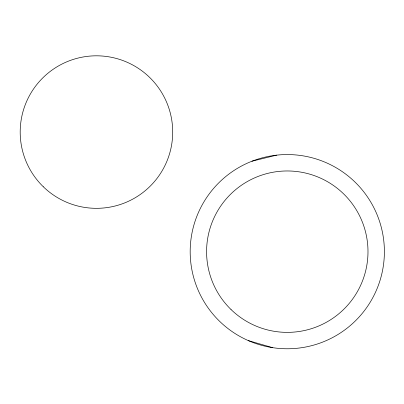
<?xml version="1.0" encoding="UTF-8"?>
<svg xmlns="http://www.w3.org/2000/svg" width="404" height="404" viewBox="0 0 404 404"><rect width="100%" height="100%" fill="white"/><g stroke="black" fill="none" stroke-linecap="round" stroke-linejoin="round"><path stroke-width="0.61" d="M251.97 161.211A97.106 97.106 0 0 1 383.28 266.307A97.106 97.106 0 0 1 226.609 327.482A97.106 97.106 0 0 1 251.97 161.211L276.583 155.151M248.298 340.602L272.644 347.662M231.043 309.54A80.699 80.699 0 0 0 365.529 271.438A80.699 80.699 0 0 0 265.287 174.023A80.699 80.699 0 0 0 231.043 309.54M43.304 186.754A76.255 76.255 0 0 0 170.382 150.748A76.255 76.255 0 0 0 75.659 58.701A76.255 76.255 0 0 0 43.304 186.754"/></g></svg>
